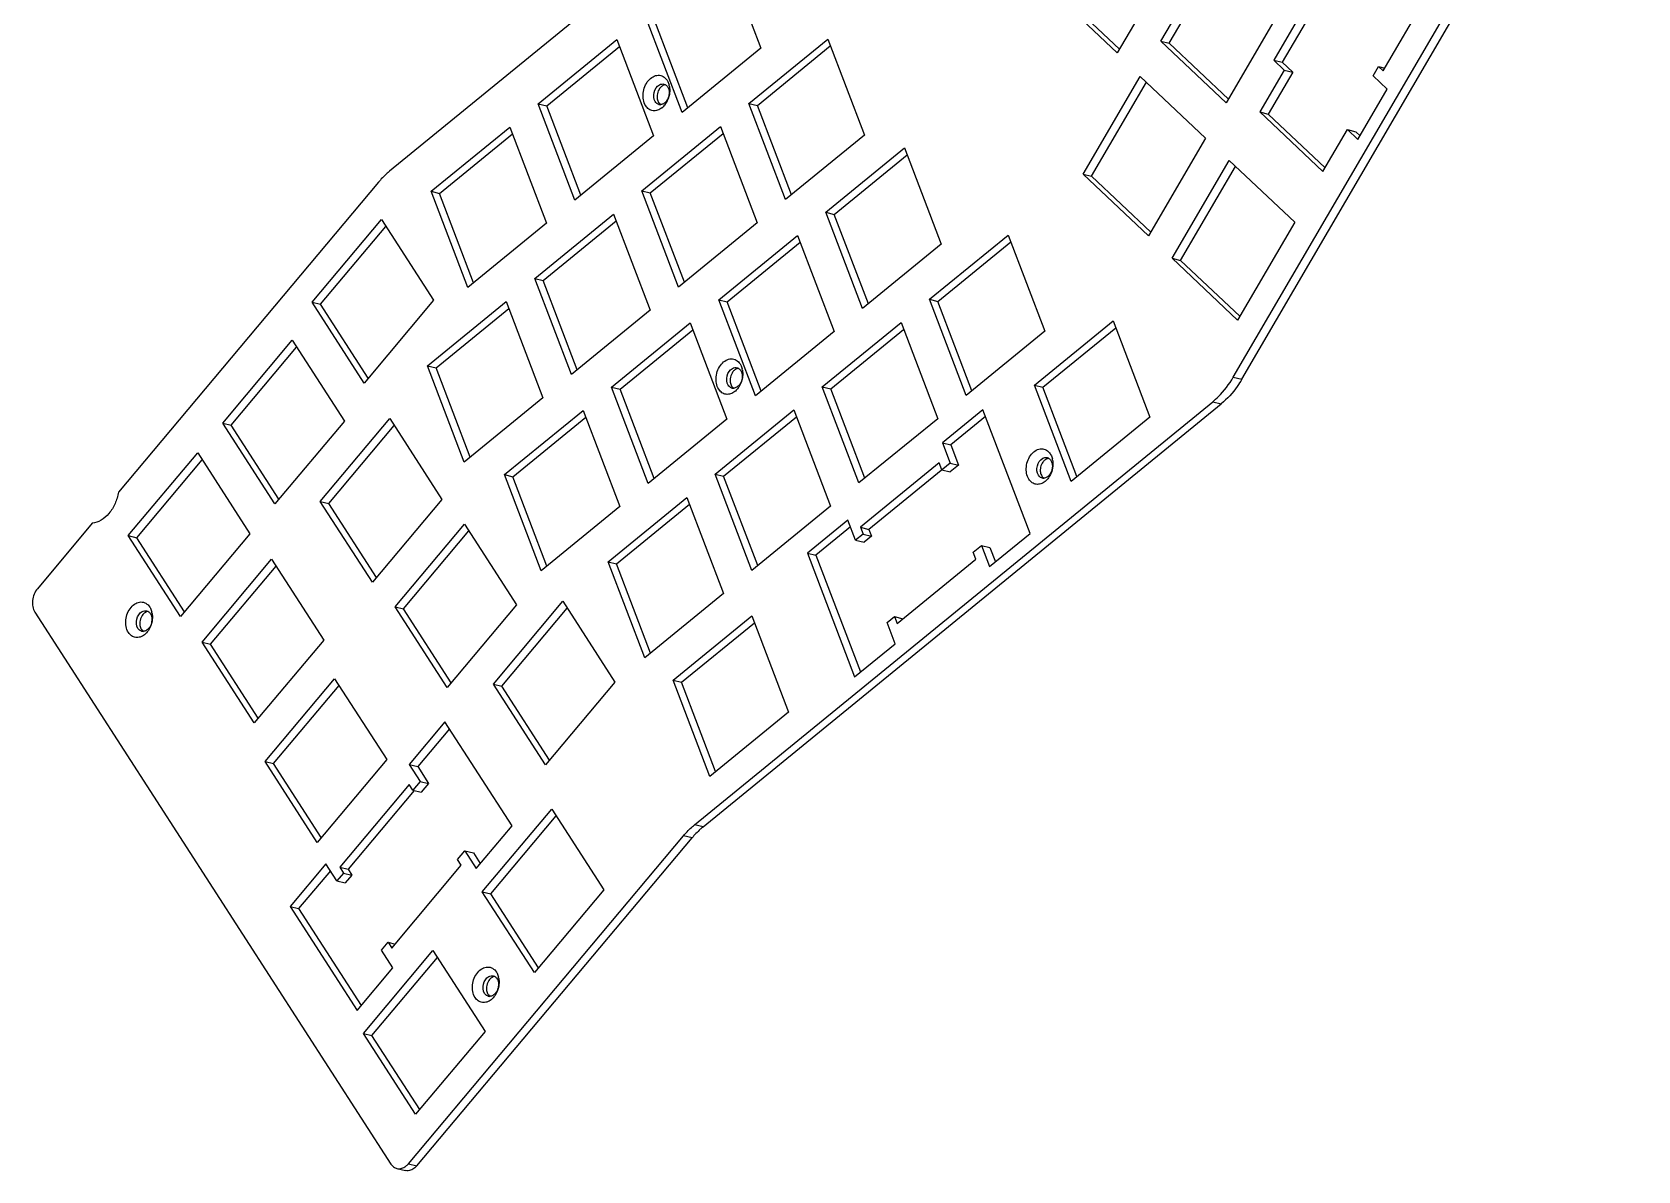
# Model space of a CAD drawing. Header units: millimetres. Extents: x 1368 to 3968, y 1434 to 1891.
# Drawn here: x 2739.1 to 2930.8, y 1572.7 to 1708.6 of the extents above; entities that cross this region are included whole.
import ezdxf

# ---------------------------------------------------------------- set-up
doc = ezdxf.new("R2010")
doc.units = ezdxf.units.MM
doc.header["$LTSCALE"] = 30.734
doc.layers.get('0').update_dxf_attribs({"linetype": 'CONTINUOUS'})

msp = doc.modelspace()

# ---------------------------------------------------------------- linework, layer by layer
at = {"color": 7, "linetype": 'Continuous'}
for p, q in [((2882.48322, 1667.39154), (2929.75845, 1748.36947)), ((2883.49161, 1667.14271), (2930.76683, 1748.12064)), ((2834.46058, 1734.97879), (2781.78092, 1691.97105)), ((2873.83097, 1707.50629), (2880.64331, 1719.17519)), ((2821.7191, 1718.12645), (2826.09382, 1706.64758)), ((2875.44629, 1717.76097), (2868.63394, 1706.09208)), ((2874.83935, 1707.25746), (2881.3869, 1718.47278)), ((2900.35915, 1703.94222), (2907.17149, 1715.61111)), ((2868.63394, 1706.09208), (2860.82283, 1713.47064)), ((2868.89874, 1706.54566), (2861.83121, 1713.22181)), ((2888.45443, 1711.79662), (2881.64208, 1700.12773)), ((2816.6979, 1698.97674), (2812.32318, 1710.45561)), ((2817.39466, 1699.54557), (2813.33156, 1710.20678)), ((2890.8215, 1711.24198), (2887.31801, 1705.24083)), ((2891.56508, 1710.53957), (2888.32639, 1704.992)), ((2799.53801, 1700.01778), (2808.93393, 1707.68863)), ((2808.93393, 1707.68863), (2813.30865, 1696.20975)), ((2824.68529, 1700.06875), (2834.08121, 1707.7396)), ((2834.08121, 1707.7396), (2838.45593, 1696.26072)), ((2873.83097, 1707.50629), (2874.83935, 1707.25746)), ((2881.64208, 1700.12773), (2873.83097, 1707.50629)), ((2800.5464, 1699.76895), (2809.24555, 1706.87096)), ((2826.09382, 1706.64758), (2816.6979, 1698.97674)), ((2825.69367, 1699.81992), (2834.39283, 1706.92193)), ((2881.90688, 1700.58131), (2874.83935, 1707.25746)), ((2888.57336, 1704.05499), (2885.65379, 1699.05404)), ((2889.58175, 1703.80616), (2886.66217, 1698.80521)), ((2887.31801, 1705.24083), (2888.32639, 1704.992)), ((2887.31801, 1705.24083), (2888.57336, 1704.05499)), ((2888.32639, 1704.992), (2889.58175, 1703.80616)), ((2888.57336, 1704.05499), (2889.58175, 1703.80616)), ((2899.15786, 1703.36726), (2899.80121, 1704.46926)), ((2899.80121, 1704.46926), (2900.55784, 1704.28255)), ((2899.80121, 1704.46926), (2900.35915, 1703.94222)), ((2864.56131, 1691.62826), (2871.37366, 1703.29715)), ((2865.5697, 1691.37942), (2872.11724, 1702.59474)), ((2871.37366, 1703.29715), (2879.18477, 1695.91859)), ((2897.36087, 1695.75411), (2900.86436, 1701.75526)), ((2900.86436, 1701.75526), (2899.15786, 1703.36726)), ((2803.91273, 1688.53891), (2799.53801, 1700.01778)), ((2799.53801, 1700.01778), (2800.5464, 1699.76895)), ((2829.06001, 1688.58988), (2824.68529, 1700.06875)), ((2824.68529, 1700.06875), (2825.69367, 1699.81992)), ((2829.75677, 1689.15872), (2825.69367, 1699.81992)), ((2804.60949, 1689.10775), (2800.5464, 1699.76895)), ((2885.65379, 1699.05404), (2886.66217, 1698.80521)), ((2885.65379, 1699.05404), (2893.18593, 1691.93899)), ((2886.66217, 1698.80521), (2893.45073, 1692.39257)), ((2786.75284, 1689.57996), (2796.14876, 1697.2508)), ((2787.76123, 1689.33113), (2796.46039, 1696.43313)), ((2796.14876, 1697.2508), (2800.52349, 1685.77193)), ((2813.30865, 1696.20975), (2803.91273, 1688.53891)), ((2811.90012, 1689.63093), (2821.29604, 1697.30177)), ((2812.90851, 1689.3821), (2821.60766, 1696.4841)), ((2821.29604, 1697.30177), (2825.67076, 1685.8229)), ((2838.45593, 1696.26072), (2829.06001, 1688.58988)), ((2893.18593, 1691.93899), (2896.10551, 1696.93995)), ((2896.10551, 1696.93995), (2897.1139, 1696.69112)), ((2896.10551, 1696.93995), (2897.36087, 1695.75411)), ((2897.1139, 1696.69112), (2897.62567, 1696.20769)), ((2833.85949, 1687.07929), (2843.25542, 1694.75014)), ((2843.25542, 1694.75014), (2847.63014, 1683.27126)), ((2879.18477, 1695.91859), (2872.37242, 1684.24969)), ((2834.86788, 1686.83046), (2843.56704, 1693.93247)), ((2875.19002, 1681.58816), (2882.00237, 1693.25706)), ((2876.19841, 1681.33933), (2882.74595, 1692.55465)), ((2882.00237, 1693.25706), (2889.81348, 1685.8785)), ((2780.46106, 1690.66132), (2749.42728, 1653.67669)), ((2872.37242, 1684.24969), (2864.56131, 1691.62826)), ((2864.56131, 1691.62826), (2865.5697, 1691.37942)), ((2872.63723, 1684.70327), (2865.5697, 1691.37942)), ((2791.12756, 1678.10109), (2786.75284, 1689.57996)), ((2786.75284, 1689.57996), (2787.76123, 1689.33113)), ((2791.82433, 1678.66993), (2787.76123, 1689.33113)), ((2816.27484, 1678.15206), (2811.90012, 1689.63093)), ((2811.90012, 1689.63093), (2812.90851, 1689.3821)), ((2816.9716, 1678.7209), (2812.90851, 1689.3821)), ((2799.11495, 1679.19311), (2808.51088, 1686.86395)), ((2808.51088, 1686.86395), (2812.8856, 1675.38508)), ((2838.23422, 1675.60042), (2833.85949, 1687.07929)), ((2833.85949, 1687.07929), (2834.86788, 1686.83046)), ((2838.93098, 1676.16926), (2834.86788, 1686.83046)), ((2772.53604, 1676.34208), (2780.82469, 1686.22011)), ((2773.54443, 1676.09325), (2781.35375, 1685.40004)), ((2780.82469, 1686.22011), (2787.04722, 1676.57486)), ((2800.52349, 1685.77193), (2791.12756, 1678.10109)), ((2800.12334, 1678.94427), (2808.8225, 1686.04628)), ((2825.67076, 1685.8229), (2816.27484, 1678.15206)), ((2889.81348, 1685.8785), (2883.00113, 1674.2096)), ((2821.07433, 1676.64147), (2830.47025, 1684.31231)), ((2822.08271, 1676.39264), (2830.78187, 1683.49464)), ((2830.47025, 1684.31231), (2834.84497, 1672.83344)), ((2847.63014, 1683.27126), (2838.23422, 1675.60042)), ((2846.22159, 1676.69242), (2855.61751, 1684.36327)), ((2847.22997, 1676.44359), (2855.92913, 1683.5456)), ((2855.61751, 1684.36327), (2859.99223, 1672.88439)), ((2875.19002, 1681.58816), (2876.19841, 1681.33933)), ((2883.00113, 1674.2096), (2875.19002, 1681.58816)), ((2883.26593, 1674.66318), (2876.19841, 1681.33933)), ((2803.48967, 1667.71423), (2799.11495, 1679.19311)), ((2799.11495, 1679.19311), (2800.12334, 1678.94427)), ((2804.18644, 1668.28307), (2800.12334, 1678.94427)), ((2778.75856, 1666.69683), (2772.53604, 1676.34208)), ((2772.53604, 1676.34208), (2773.54443, 1676.09325)), ((2779.23789, 1667.26807), (2773.54443, 1676.09325)), ((2787.04722, 1676.57486), (2778.75856, 1666.69683)), ((2786.32979, 1668.75527), (2795.72571, 1676.42611)), ((2787.33818, 1668.50644), (2796.03733, 1675.60844)), ((2795.72571, 1676.42611), (2800.10043, 1664.94724)), ((2812.8856, 1675.38508), (2803.48967, 1667.71423)), ((2825.44905, 1665.1626), (2821.07433, 1676.64147)), ((2821.07433, 1676.64147), (2822.08271, 1676.39264)), ((2826.14581, 1665.73144), (2822.08271, 1676.39264)), ((2846.22159, 1676.69242), (2847.22997, 1676.44359)), ((2850.59631, 1665.21355), (2846.22159, 1676.69242)), ((2851.29307, 1665.78239), (2847.22997, 1676.44359)), ((2808.28916, 1666.20364), (2817.68508, 1673.87449)), ((2809.29755, 1665.95481), (2817.99671, 1673.05682)), ((2817.68508, 1673.87449), (2822.0598, 1662.39561)), ((2833.43642, 1666.2546), (2842.83234, 1673.92544)), ((2834.44481, 1666.00577), (2843.14396, 1673.10777)), ((2842.83234, 1673.92544), (2847.20706, 1662.44657)), ((2858.74574, 1666.43786), (2868.14166, 1674.1087)), ((2859.75413, 1666.18903), (2868.45329, 1673.29103)), ((2868.14166, 1674.1087), (2872.51638, 1662.62983)), ((2761.88425, 1661.92949), (2770.1729, 1671.80752)), ((2770.1729, 1671.80752), (2776.39543, 1662.16227)), ((2834.84497, 1672.83344), (2825.44905, 1665.1626)), ((2859.99223, 1672.88439), (2850.59631, 1665.21355)), ((2762.89264, 1661.68066), (2770.70196, 1670.98745)), ((2790.70451, 1657.2764), (2786.32979, 1668.75527)), ((2786.32979, 1668.75527), (2787.33818, 1668.50644)), ((2791.40127, 1657.84524), (2787.33818, 1668.50644)), ((2882.48322, 1667.39154), (2883.49161, 1667.14271)), ((2812.66388, 1654.72477), (2808.28916, 1666.20364)), ((2808.28916, 1666.20364), (2809.29755, 1665.95481)), ((2813.36065, 1655.29361), (2809.29755, 1665.95481)), ((2833.43642, 1666.2546), (2834.44481, 1666.00577)), ((2837.81114, 1654.77573), (2833.43642, 1666.2546)), ((2838.5079, 1655.34457), (2834.44481, 1666.00577)), ((2858.74574, 1666.43786), (2859.75413, 1666.18903)), ((2863.12046, 1654.95899), (2858.74574, 1666.43786)), ((2863.81722, 1655.52783), (2859.75413, 1666.18903)), ((2800.10043, 1664.94724), (2790.70451, 1657.2764)), ((2795.50399, 1655.76582), (2804.89991, 1663.43666)), ((2804.89991, 1663.43666), (2809.27463, 1651.95779)), ((2818.20241, 1613.98773), (2880.02865, 1664.46274)), ((2819.2108, 1613.7389), (2881.03704, 1664.21391)), ((2820.65125, 1655.81678), (2830.04718, 1663.48762)), ((2830.04718, 1663.48762), (2834.4219, 1652.00874)), ((2852.59733, 1663.50537), (2847.76514, 1659.56036)), ((2858.22197, 1648.74682), (2852.59733, 1663.50537)), ((2880.02865, 1664.46274), (2881.03704, 1664.21391)), ((2768.10677, 1652.28424), (2761.88425, 1661.92949)), ((2761.88425, 1661.92949), (2762.89264, 1661.68066)), ((2768.5861, 1652.85548), (2762.89264, 1661.68066)), ((2776.39543, 1662.16227), (2768.10677, 1652.28424)), ((2773.51878, 1652.57988), (2781.80743, 1662.45791)), ((2774.52716, 1652.33105), (2782.33649, 1661.63784)), ((2781.80743, 1662.45791), (2788.02995, 1652.81266)), ((2796.51238, 1655.51699), (2805.21153, 1662.61899)), ((2822.0598, 1662.39561), (2812.66388, 1654.72477)), ((2821.65964, 1655.56794), (2830.3588, 1662.66995)), ((2847.20706, 1662.44657), (2837.81114, 1654.77573)), ((2852.90896, 1662.6877), (2848.77353, 1659.31153)), ((2872.51638, 1662.62983), (2863.12046, 1654.95899)), ((2847.76514, 1659.56036), (2848.77353, 1659.31153)), ((2847.76514, 1659.56036), (2848.68428, 1657.14864)), ((2750.60576, 1648.48831), (2758.89441, 1658.36634)), ((2758.89441, 1658.36634), (2765.11694, 1648.72109)), ((2848.77353, 1659.31153), (2849.69266, 1656.89981)), ((2751.61415, 1648.23948), (2759.42347, 1657.54627)), ((2799.87871, 1644.28694), (2795.50399, 1655.76582)), ((2795.50399, 1655.76582), (2796.51238, 1655.51699)), ((2820.65125, 1655.81678), (2821.65964, 1655.56794)), ((2825.02597, 1644.3379), (2820.65125, 1655.81678)), ((2847.37995, 1657.15882), (2837.98403, 1649.48798)), ((2848.68428, 1657.14864), (2838.99242, 1649.23915)), ((2847.69243, 1656.3389), (2847.37995, 1657.15882)), ((2847.69243, 1656.3389), (2848.70082, 1656.09007)), ((2848.68428, 1657.14864), (2849.69266, 1656.89981)), ((2849.69266, 1656.89981), (2848.70082, 1656.09007)), ((2800.57547, 1644.85578), (2796.51238, 1655.51699)), ((2825.72274, 1644.90674), (2821.65964, 1655.56794)), ((2779.7413, 1642.93463), (2773.51878, 1652.57988)), ((2773.51878, 1652.57988), (2774.52716, 1652.33105)), ((2780.22063, 1643.50587), (2774.52716, 1652.33105)), ((2788.02995, 1652.81266), (2779.7413, 1642.93463)), ((2809.27463, 1651.95779), (2799.87871, 1644.28694)), ((2807.86609, 1645.37895), (2817.26201, 1653.04979)), ((2808.87447, 1645.13012), (2817.57363, 1652.23212)), ((2817.26201, 1653.04979), (2821.63673, 1641.57092)), ((2834.4219, 1652.00874), (2825.02597, 1644.3379)), ((2746.31189, 1649.96392), (2739.76158, 1642.15756)), ((2836.49004, 1650.35535), (2831.65785, 1646.41035)), ((2837.40917, 1647.94363), (2836.49004, 1650.35535)), ((2756.82829, 1638.84306), (2750.60576, 1648.48831)), ((2750.60576, 1648.48831), (2751.61415, 1648.23948)), ((2757.30761, 1639.4143), (2751.61415, 1648.23948)), ((2765.11694, 1648.72109), (2756.82829, 1638.84306)), ((2782.44173, 1639.99874), (2790.73038, 1649.87677)), ((2783.45012, 1639.74991), (2791.25944, 1649.0567)), ((2790.73038, 1649.87677), (2796.95291, 1640.23153)), ((2836.80166, 1649.53768), (2832.66623, 1646.16152)), ((2838.29651, 1648.66806), (2837.40917, 1647.94363)), ((2837.98403, 1649.48798), (2838.99242, 1649.23915)), ((2837.98403, 1649.48798), (2838.29651, 1648.66806)), ((2838.29651, 1648.66806), (2839.3049, 1648.41923)), ((2839.3049, 1648.41923), (2838.41755, 1647.6948)), ((2838.99242, 1649.23915), (2839.3049, 1648.41923)), ((2853.38979, 1644.80181), (2858.22197, 1648.74682)), ((2831.65785, 1646.41035), (2832.66623, 1646.16152)), ((2831.65785, 1646.41035), (2837.28249, 1631.6518)), ((2832.66623, 1646.16152), (2837.97925, 1632.22064)), ((2837.40917, 1647.94363), (2838.41755, 1647.6948)), ((2851.44219, 1646.49987), (2852.43404, 1647.30961)), ((2851.75467, 1645.67995), (2851.44219, 1646.49987)), ((2852.43404, 1647.30961), (2853.44242, 1647.06078)), ((2852.43404, 1647.30961), (2853.38979, 1644.80181)), ((2853.44242, 1647.06078), (2854.08655, 1645.37065)), ((2759.42807, 1635.78723), (2767.71672, 1645.66526)), ((2760.43645, 1635.5384), (2768.24578, 1644.84519)), ((2767.71672, 1645.66526), (2773.93924, 1636.02001)), ((2812.24081, 1633.90008), (2807.86609, 1645.37895)), ((2807.86609, 1645.37895), (2808.87447, 1645.13012)), ((2812.93757, 1634.46892), (2808.87447, 1645.13012)), ((2842.35875, 1638.00911), (2851.75467, 1645.67995)), ((2794.18281, 1630.77612), (2802.47147, 1640.65416)), ((2802.47147, 1640.65416), (2808.69399, 1631.00891)), ((2821.63673, 1641.57092), (2812.24081, 1633.90008)), ((2739.46642, 1639.36852), (2781.96181, 1573.49836)), ((2788.66425, 1630.35349), (2782.44173, 1639.99874)), ((2782.44173, 1639.99874), (2783.45012, 1639.74991)), ((2789.14358, 1630.92473), (2783.45012, 1639.74991)), ((2796.95291, 1640.23153), (2788.66425, 1630.35349)), ((2795.1912, 1630.52729), (2803.00053, 1639.83408)), ((2815.6296, 1631.23788), (2825.02553, 1638.90872)), ((2825.02553, 1638.90872), (2829.40025, 1627.42985)), ((2841.15893, 1638.1046), (2842.04627, 1638.82903)), ((2842.04627, 1638.82903), (2843.05466, 1638.5802)), ((2842.04627, 1638.82903), (2842.35875, 1638.00911)), ((2816.63799, 1630.98905), (2825.33715, 1638.09105)), ((2842.11468, 1635.5968), (2841.15893, 1638.1046)), ((2765.65059, 1626.14198), (2759.42807, 1635.78723)), ((2759.42807, 1635.78723), (2760.43645, 1635.5384)), ((2766.12992, 1626.71322), (2760.43645, 1635.5384)), ((2773.93924, 1636.02001), (2765.65059, 1626.14198)), ((2837.28249, 1631.6518), (2842.11468, 1635.5968)), ((2766.94787, 1621.53388), (2775.23652, 1631.41191)), ((2775.23652, 1631.41191), (2781.45905, 1621.76666)), ((2808.69399, 1631.00891), (2800.40534, 1621.13088)), ((2815.6296, 1631.23788), (2816.63799, 1630.98905)), ((2820.00432, 1619.75901), (2815.6296, 1631.23788)), ((2820.70109, 1620.32785), (2816.63799, 1630.98905)), ((2767.95626, 1621.28505), (2775.76558, 1630.59184)), ((2800.40534, 1621.13088), (2794.18281, 1630.77612)), ((2794.18281, 1630.77612), (2795.1912, 1630.52729)), ((2800.88466, 1621.70212), (2795.1912, 1630.52729)), ((2829.40025, 1627.42985), (2820.00432, 1619.75901)), ((2788.40468, 1626.25589), (2784.14194, 1621.17576)), ((2788.93374, 1625.43582), (2785.15033, 1620.92693)), ((2796.40506, 1613.85485), (2788.40468, 1626.25589)), ((2773.17039, 1611.88863), (2766.94787, 1621.53388)), ((2766.94787, 1621.53388), (2767.95626, 1621.28505)), ((2773.64972, 1612.45987), (2767.95626, 1621.28505)), ((2781.45905, 1621.76666), (2773.17039, 1611.88863)), ((2784.14194, 1621.17576), (2785.4493, 1619.14928)), ((2784.14194, 1621.17576), (2785.15033, 1620.92693)), ((2785.15033, 1620.92693), (2786.45768, 1618.90045)), ((2784.12987, 1618.7955), (2775.84122, 1608.91747)), ((2784.73557, 1618.06676), (2776.84961, 1608.66863)), ((2784.57434, 1618.10655), (2784.12987, 1618.7955)), ((2785.4493, 1619.14928), (2784.57434, 1618.10655)), ((2784.57434, 1618.10655), (2785.58273, 1617.85772)), ((2785.4493, 1619.14928), (2786.45768, 1618.90045)), ((2786.45768, 1618.90045), (2785.58273, 1617.85772)), ((2792.86337, 1605.98858), (2801.15202, 1615.86661)), ((2801.15202, 1615.86661), (2807.37455, 1606.22136)), ((2792.14233, 1608.77472), (2796.40506, 1613.85485)), ((2793.87176, 1605.73975), (2801.68108, 1615.04654)), ((2819.2108, 1613.7389), (2818.20241, 1613.98773)), ((2784.03483, 1573.53161), (2816.88255, 1612.678)), ((2785.04322, 1573.28278), (2817.89094, 1612.42917)), ((2817.89094, 1612.42917), (2816.88255, 1612.678)), ((2789.90793, 1609.83919), (2790.78289, 1610.88193)), ((2790.3524, 1609.15025), (2789.90793, 1609.83919)), ((2790.78289, 1610.88193), (2792.14233, 1608.77472)), ((2790.78289, 1610.88193), (2791.79128, 1610.6331)), ((2791.79128, 1610.6331), (2792.62166, 1609.34596)), ((2774.19556, 1609.32212), (2769.93282, 1604.24199)), ((2774.72462, 1608.50205), (2770.94121, 1603.99316)), ((2775.50291, 1607.29565), (2774.19556, 1609.32212)), ((2776.28569, 1608.22852), (2775.50291, 1607.29565)), ((2775.84122, 1608.91747), (2776.28569, 1608.22852)), ((2775.84122, 1608.91747), (2776.84961, 1608.66863)), ((2776.28569, 1608.22852), (2777.29407, 1607.97969)), ((2777.29407, 1607.97969), (2776.5113, 1607.04682)), ((2776.84961, 1608.66863), (2777.29407, 1607.97969)), ((2782.06374, 1599.27222), (2790.3524, 1609.15025)), ((2775.50291, 1607.29565), (2776.5113, 1607.04682)), ((2792.86337, 1605.98858), (2793.87176, 1605.73975)), ((2799.08589, 1596.34333), (2792.86337, 1605.98858)), ((2807.37455, 1606.22136), (2799.08589, 1596.34333)), ((2769.93282, 1604.24199), (2777.93321, 1591.84095)), ((2769.93282, 1604.24199), (2770.94121, 1603.99316)), ((2770.94121, 1603.99316), (2778.41254, 1592.41219)), ((2799.56522, 1596.91457), (2793.87176, 1605.73975)), ((2778.68385, 1589.09009), (2786.97251, 1598.96812)), ((2780.83651, 1599.02829), (2781.61928, 1599.96116)), ((2782.19595, 1596.92108), (2780.83651, 1599.02829)), ((2781.61928, 1599.96116), (2782.46643, 1599.75212)), ((2781.61928, 1599.96116), (2782.06374, 1599.27222)), ((2786.97251, 1598.96812), (2793.19503, 1589.32287)), ((2777.93321, 1591.84095), (2782.19595, 1596.92108)), ((2779.69224, 1588.84126), (2787.50157, 1598.14805)), ((2784.90638, 1579.44484), (2778.68385, 1589.09009)), ((2778.68385, 1589.09009), (2779.69224, 1588.84126)), ((2785.38571, 1580.01608), (2779.69224, 1588.84126)), ((2793.19503, 1589.32287), (2784.90638, 1579.44484)), ((2784.03483, 1573.53161), (2785.04322, 1573.28278)), ((2782.66675, 1572.96775), (2783.67514, 1572.71892))]:
    msp.add_line(p, q, dxfattribs=at)
for centre, radius, start, end in [((2812.88193, 1701.67927), 2.33731, 9.6079978, 13.6041327), ((2814.09422, 1700.5913), 0.66301, 256.2151249, 270.9447671), ((2814.09387, 1700.61375), 0.68545, 270.9428135, 274.2255193), ((2813.0724, 1701.05491), 1.94565, 308.5812623, 311.0796206), ((2821.59953, 1667.83774), 2.33731, 9.6079978, 13.6041327), ((2822.81181, 1666.74977), 0.66301, 256.2151249, 270.9447671), ((2822.81146, 1666.77221), 0.68545, 270.9428135, 274.2255193), ((2821.78999, 1667.21337), 1.94565, 308.5812623, 311.0796206), ((2858.61658, 1657.09991), 2.33731, 9.6079978, 13.6041327), ((2859.82886, 1656.01194), 0.66301, 256.2151249, 270.9447671), ((2859.82852, 1656.03439), 0.68545, 270.9428135, 274.2255193), ((2858.80704, 1656.47555), 1.94565, 308.5812623, 311.0796206), ((2751.14882, 1638.81973), 2.33731, 9.6079978, 13.6041327), ((2752.3611, 1637.73176), 0.66301, 256.2151249, 270.9447671), ((2752.36076, 1637.7542), 0.68545, 270.9428135, 274.2255193), ((2751.33928, 1638.19536), 1.94565, 308.5812623, 311.0796206), ((2792.51836, 1595.26163), 2.33731, 9.6079978, 13.6041327), ((2793.73064, 1594.17366), 0.66301, 256.2151249, 270.9447671), ((2793.7303, 1594.19611), 0.68545, 270.9428135, 274.2255193), ((2792.70882, 1594.63727), 1.94565, 308.5812623, 311.0796206)]:
    msp.add_arc(centre, radius, start, end, dxfattribs=at)
for points, knots in [([(2812.35777, 1699.79329), (2812.08272, 1700.21964), (2811.95762, 1701.07526), (2812.22086, 1702.10122), (2812.6255, 1702.79763), (2813.1834, 1703.28733), (2813.83984, 1703.48933), (2814.48339, 1703.32292), (2814.78677, 1703.00831), (2814.90357, 1702.82726)], [0, 0, 0, 0, 0.262749224, 0.407559172, 0.546975734, 0.672910007, 0.78395287, 0.88841999, 1, 1, 1, 1]), ([(2813.49565, 1700.27901), (2813.29399, 1700.59159), (2813.23781, 1701.41657), (2813.67968, 1702.11772), (2814.00563, 1702.29413)], [0, 0, 0, 0, 0.500911226, 1, 1, 1, 1]), ([(2814.08348, 1701.92263), (2814.03394, 1701.86359), (2813.85033, 1701.60257), (2813.74835, 1701.28665), (2813.7229, 1701.04675)], [0, 0, 0, 0, 0.242114612, 1, 1, 1, 1]), ([(2814.00563, 1702.29413), (2814.08818, 1702.33881), (2814.26283, 1702.40207), (2814.44992, 1702.3956), (2814.53517, 1702.37457)], [0, 0, 0, 0, 0.516681494, 1, 1, 1, 1]), ([(2814.40898, 1702.19459), (2814.37917, 1702.17846), (2814.25813, 1702.1041), (2814.15288, 1702.00534), (2814.08348, 1701.92263)], [0, 0, 0, 0, 0.238888781, 1, 1, 1, 1]), ([(2814.73041, 1702.29227), (2814.7033, 1702.29028), (2814.59165, 1702.27547), (2814.48398, 1702.23519), (2814.40898, 1702.19459)], [0, 0, 0, 0, 0.241682523, 1, 1, 1, 1]), ([(2814.90357, 1702.82726), (2814.93169, 1702.78368), (2815.04035, 1702.59594), (2815.11483, 1702.38924), (2815.15367, 1702.22904)], [0, 0, 0, 0, 0.239315922, 1, 1, 1, 1]), ([(2814.97576, 1702.04295), (2815.0132, 1701.98492), (2815.14732, 1701.71666), (2815.17603, 1701.40359), (2815.15186, 1701.17569)], [0, 0, 0, 0, 0.231545936, 1, 1, 1, 1]), ([(2815.18646, 1702.06938), (2815.194, 1702.02495), (2815.21969, 1701.84296), (2815.22571, 1701.65831), (2815.22, 1701.51976)], [0, 0, 0, 0, 0.245316706, 1, 1, 1, 1]), ([(2814.28575, 1699.53394), (2814.13197, 1699.4113), (2813.79859, 1699.21899), (2813.23343, 1699.15617), (2812.71152, 1699.36077), (2812.4592, 1699.63607), (2812.35777, 1699.79329)], [0, 0, 0, 0, 0.266958146, 0.509260571, 0.746061021, 1, 1, 1, 1]), ([(2813.75034, 1700.02503), (2813.72547, 1700.04018), (2813.62656, 1700.10934), (2813.54517, 1700.20224), (2813.49565, 1700.27901)], [0, 0, 0, 0, 0.241714173, 1, 1, 1, 1]), ([(2813.7229, 1701.04675), (2813.71682, 1700.9894), (2813.70478, 1700.76872), (2813.73876, 1700.544), (2813.79504, 1700.39061)], [0, 0, 0, 0, 0.260880806, 1, 1, 1, 1]), ([(2813.899, 1700.17948), (2813.91681, 1700.15188), (2813.99048, 1700.0498), (2814.08733, 1699.96352), (2814.16795, 1699.91706)], [0, 0, 0, 0, 0.260923394, 1, 1, 1, 1]), ([(2814.79129, 1700.2998), (2814.70499, 1700.19695), (2814.51216, 1700.02423), (2814.26314, 1699.93891), (2814.14438, 1699.93015)], [0, 0, 0, 0, 0.529957568, 1, 1, 1, 1]), ([(2814.79271, 1700.11483), (2814.76138, 1700.0644), (2814.63364, 1699.87364), (2814.47922, 1699.70011), (2814.3509, 1699.58828)], [0, 0, 0, 0, 0.258607084, 1, 1, 1, 1]), ([(2815.15186, 1701.17569), (2815.14327, 1701.09463), (2815.08708, 1700.78134), (2814.94344, 1700.48112), (2814.79129, 1700.2998)], [0, 0, 0, 0, 0.256167381, 1, 1, 1, 1]), ([(2815.22, 1701.51976), (2815.2149, 1701.39603), (2815.16246, 1700.906), (2814.98721, 1700.42794), (2814.79271, 1700.11483)], [0, 0, 0, 0, 0.251478883, 1, 1, 1, 1]), ([(2781.78092, 1691.97105), (2781.66352, 1691.87521), (2781.19293, 1691.47083), (2780.76238, 1691.02042), (2780.46106, 1690.66132)], [0, 0, 0, 0, 0.244317442, 1, 1, 1, 1]), ([(2821.07537, 1665.95176), (2820.80031, 1666.3781), (2820.67521, 1667.23373), (2820.93845, 1668.25968), (2821.3431, 1668.95609), (2821.90099, 1669.4458), (2822.55743, 1669.64779), (2823.20098, 1669.48139), (2823.50436, 1669.16678), (2823.62117, 1668.98573)], [0, 0, 0, 0, 0.262749224, 0.407559172, 0.546975734, 0.672910007, 0.78395287, 0.88841999, 1, 1, 1, 1]), ([(2822.21324, 1666.43748), (2822.01158, 1666.75005), (2821.9554, 1667.57503), (2822.39728, 1668.27618), (2822.72323, 1668.45259)], [0, 0, 0, 0, 0.500911226, 1, 1, 1, 1]), ([(2822.4405, 1667.20521), (2822.43441, 1667.14787), (2822.42237, 1666.92718), (2822.45635, 1666.70247), (2822.51263, 1666.54907)], [0, 0, 0, 0, 0.260880806, 1, 1, 1, 1]), ([(2822.80107, 1668.08109), (2822.75153, 1668.02206), (2822.56792, 1667.76104), (2822.46594, 1667.44511), (2822.4405, 1667.20521)], [0, 0, 0, 0, 0.242114612, 1, 1, 1, 1]), ([(2822.72323, 1668.45259), (2822.80578, 1668.49727), (2822.98042, 1668.56054), (2823.16751, 1668.55406), (2823.25277, 1668.53303)], [0, 0, 0, 0, 0.516681494, 1, 1, 1, 1]), ([(2823.12657, 1668.35305), (2823.09676, 1668.33692), (2822.97573, 1668.26257), (2822.87048, 1668.16381), (2822.80107, 1668.08109)], [0, 0, 0, 0, 0.238888781, 1, 1, 1, 1]), ([(2823.44801, 1668.45074), (2823.4209, 1668.44874), (2823.30924, 1668.43394), (2823.20157, 1668.39365), (2823.12657, 1668.35305)], [0, 0, 0, 0, 0.241682523, 1, 1, 1, 1]), ([(2823.86946, 1667.33416), (2823.86086, 1667.2531), (2823.80467, 1666.9398), (2823.66103, 1666.63959), (2823.50889, 1666.45827)], [0, 0, 0, 0, 0.256167381, 1, 1, 1, 1]), ([(2823.93759, 1667.67823), (2823.9325, 1667.55449), (2823.88006, 1667.06447), (2823.70481, 1666.58641), (2823.5103, 1666.2733)], [0, 0, 0, 0, 0.251478883, 1, 1, 1, 1]), ([(2823.62117, 1668.98573), (2823.64928, 1668.94215), (2823.75795, 1668.7544), (2823.83242, 1668.54771), (2823.87127, 1668.3875)], [0, 0, 0, 0, 0.239315922, 1, 1, 1, 1]), ([(2823.69336, 1668.20141), (2823.73079, 1668.14338), (2823.86492, 1667.87512), (2823.89363, 1667.56206), (2823.86946, 1667.33416)], [0, 0, 0, 0, 0.231545936, 1, 1, 1, 1]), ([(2823.90406, 1668.22785), (2823.9116, 1668.18341), (2823.93728, 1668.00143), (2823.9433, 1667.81677), (2823.93759, 1667.67823)], [0, 0, 0, 0, 0.245316706, 1, 1, 1, 1]), ([(2880.02865, 1664.46274), (2880.26608, 1664.65658), (2881.21446, 1665.51488), (2881.99358, 1666.55283), (2882.48322, 1667.39154)], [0, 0, 0, 0, 0.23989198, 1, 1, 1, 1]), ([(2823.00335, 1665.69241), (2822.84956, 1665.56976), (2822.51619, 1665.37745), (2821.95103, 1665.31463), (2821.42911, 1665.51924), (2821.1768, 1665.79453), (2821.07537, 1665.95176)], [0, 0, 0, 0, 0.266958146, 0.509260571, 0.746061021, 1, 1, 1, 1]), ([(2822.46794, 1666.18349), (2822.44307, 1666.19864), (2822.34415, 1666.26781), (2822.26277, 1666.36071), (2822.21324, 1666.43748)], [0, 0, 0, 0, 0.241714173, 1, 1, 1, 1]), ([(2822.61659, 1666.33794), (2822.6344, 1666.31034), (2822.70807, 1666.20826), (2822.80492, 1666.12198), (2822.88554, 1666.07552)], [0, 0, 0, 0, 0.260923394, 1, 1, 1, 1]), ([(2823.50889, 1666.45827), (2823.42259, 1666.35542), (2823.22975, 1666.18269), (2822.98073, 1666.09738), (2822.86197, 1666.08862)], [0, 0, 0, 0, 0.529957568, 1, 1, 1, 1]), ([(2823.5103, 1666.2733), (2823.47897, 1666.22287), (2823.35123, 1666.03211), (2823.19681, 1665.85857), (2823.06849, 1665.74675)], [0, 0, 0, 0, 0.258607084, 1, 1, 1, 1]), ([(2883.49161, 1667.14271), (2883.32395, 1666.85552), (2882.63652, 1665.77894), (2881.76902, 1664.8115), (2881.03704, 1664.21391)], [0, 0, 0, 0, 0.260312226, 1, 1, 1, 1]), ([(2858.09242, 1655.21393), (2857.81737, 1655.64028), (2857.69227, 1656.4959), (2857.95551, 1657.52186), (2858.36015, 1658.21827), (2858.91804, 1658.70797), (2859.57449, 1658.90997), (2860.21803, 1658.74356), (2860.52142, 1658.42895), (2860.63822, 1658.2479)], [0, 0, 0, 0, 0.262749224, 0.407559172, 0.546975734, 0.672910007, 0.78395287, 0.88841999, 1, 1, 1, 1]), ([(2859.23029, 1655.69965), (2859.02864, 1656.01223), (2858.97245, 1656.83721), (2859.41433, 1657.53835), (2859.74028, 1657.71477)], [0, 0, 0, 0, 0.500911226, 1, 1, 1, 1]), ([(2859.74028, 1657.71477), (2859.82283, 1657.75945), (2859.99748, 1657.82271), (2860.18457, 1657.81624), (2860.26982, 1657.79521)], [0, 0, 0, 0, 0.516681494, 1, 1, 1, 1]), ([(2860.46506, 1657.71291), (2860.43795, 1657.71091), (2860.3263, 1657.69611), (2860.21863, 1657.65582), (2860.14362, 1657.61523)], [0, 0, 0, 0, 0.241682523, 1, 1, 1, 1]), ([(2860.63822, 1658.2479), (2860.66634, 1658.20432), (2860.775, 1658.01657), (2860.84948, 1657.80988), (2860.88832, 1657.64968)], [0, 0, 0, 0, 0.239315922, 1, 1, 1, 1]), ([(2859.45755, 1656.46739), (2859.45147, 1656.41004), (2859.43942, 1656.18936), (2859.47341, 1655.96464), (2859.52968, 1655.81125)], [0, 0, 0, 0, 0.260880806, 1, 1, 1, 1]), ([(2859.81812, 1657.34327), (2859.76859, 1657.28423), (2859.58498, 1657.02321), (2859.48299, 1656.70728), (2859.45755, 1656.46739)], [0, 0, 0, 0, 0.242114612, 1, 1, 1, 1]), ([(2860.14362, 1657.61523), (2860.11382, 1657.5991), (2859.99278, 1657.52474), (2859.88753, 1657.42598), (2859.81812, 1657.34327)], [0, 0, 0, 0, 0.238888781, 1, 1, 1, 1]), ([(2860.52594, 1655.72044), (2860.43964, 1655.61759), (2860.24681, 1655.44487), (2859.99779, 1655.35955), (2859.87902, 1655.35079)], [0, 0, 0, 0, 0.529957568, 1, 1, 1, 1]), ([(2860.88651, 1656.59633), (2860.87791, 1656.51527), (2860.82173, 1656.20198), (2860.67808, 1655.90176), (2860.52594, 1655.72044)], [0, 0, 0, 0, 0.256167381, 1, 1, 1, 1]), ([(2860.95465, 1656.9404), (2860.94955, 1656.81667), (2860.89711, 1656.32664), (2860.72186, 1655.84858), (2860.52736, 1655.53547)], [0, 0, 0, 0, 0.251478883, 1, 1, 1, 1]), ([(2860.71041, 1657.46359), (2860.74784, 1657.40556), (2860.88197, 1657.13729), (2860.91068, 1656.82423), (2860.88651, 1656.59633)], [0, 0, 0, 0, 0.231545936, 1, 1, 1, 1]), ([(2860.92111, 1657.49002), (2860.92865, 1657.44558), (2860.95434, 1657.2636), (2860.96035, 1657.07895), (2860.95465, 1656.9404)], [0, 0, 0, 0, 0.245316706, 1, 1, 1, 1]), ([(2860.0204, 1654.95458), (2859.86662, 1654.83194), (2859.53324, 1654.63963), (2858.96808, 1654.57681), (2858.44616, 1654.78141), (2858.19385, 1655.05671), (2858.09242, 1655.21393)], [0, 0, 0, 0, 0.266958146, 0.509260571, 0.746061021, 1, 1, 1, 1]), ([(2859.48499, 1655.44567), (2859.46012, 1655.46082), (2859.36121, 1655.52998), (2859.27982, 1655.62288), (2859.23029, 1655.69965)], [0, 0, 0, 0, 0.241714173, 1, 1, 1, 1]), ([(2859.63365, 1655.60012), (2859.65146, 1655.57251), (2859.72512, 1655.47044), (2859.82198, 1655.38416), (2859.90259, 1655.33769)], [0, 0, 0, 0, 0.260923394, 1, 1, 1, 1]), ([(2860.52736, 1655.53547), (2860.49603, 1655.48504), (2860.36829, 1655.29428), (2860.21386, 1655.12075), (2860.08555, 1655.00892)], [0, 0, 0, 0, 0.258607084, 1, 1, 1, 1]), ([(2749.42728, 1653.67669), (2749.35396, 1653.20673), (2749.09056, 1652.29966), (2748.38505, 1651.13122), (2747.44557, 1650.28448), (2746.68033, 1650.00299), (2746.31189, 1649.96392)], [0, 0, 0, 0, 0.276692298, 0.542397202, 0.784472386, 1, 1, 1, 1]), ([(2739.76158, 1642.15756), (2739.43687, 1641.77058), (2739.05312, 1640.81261), (2739.21055, 1639.76513), (2739.46642, 1639.36852)], [0, 0, 0, 0, 0.516979572, 1, 1, 1, 1]), ([(2750.62466, 1636.93375), (2750.34961, 1637.36009), (2750.22451, 1638.21571), (2750.48775, 1639.24167), (2750.89239, 1639.93808), (2751.45028, 1640.42778), (2752.10673, 1640.62978), (2752.75027, 1640.46338), (2753.05365, 1640.14877), (2753.17046, 1639.96772)], [0, 0, 0, 0, 0.262749224, 0.407559172, 0.546975734, 0.672910007, 0.78395287, 0.88841999, 1, 1, 1, 1]), ([(2751.76253, 1637.41947), (2751.56088, 1637.73204), (2751.50469, 1638.55702), (2751.94657, 1639.25817), (2752.27252, 1639.43458)], [0, 0, 0, 0, 0.500911226, 1, 1, 1, 1]), ([(2752.35036, 1639.06308), (2752.30083, 1639.00405), (2752.11722, 1638.74303), (2752.01523, 1638.4271), (2751.98979, 1638.1872)], [0, 0, 0, 0, 0.242114612, 1, 1, 1, 1]), ([(2752.27252, 1639.43458), (2752.35507, 1639.47926), (2752.52972, 1639.54253), (2752.71681, 1639.53605), (2752.80206, 1639.51502)], [0, 0, 0, 0, 0.516681494, 1, 1, 1, 1]), ([(2752.67586, 1639.33504), (2752.64606, 1639.31891), (2752.52502, 1639.24456), (2752.41977, 1639.1458), (2752.35036, 1639.06308)], [0, 0, 0, 0, 0.238888781, 1, 1, 1, 1]), ([(2752.9973, 1639.43273), (2752.97019, 1639.43073), (2752.85854, 1639.41592), (2752.75086, 1639.37564), (2752.67586, 1639.33504)], [0, 0, 0, 0, 0.241682523, 1, 1, 1, 1]), ([(2753.48689, 1638.66022), (2753.48179, 1638.53648), (2753.42935, 1638.04646), (2753.2541, 1637.5684), (2753.0596, 1637.25529)], [0, 0, 0, 0, 0.251478883, 1, 1, 1, 1]), ([(2753.17046, 1639.96772), (2753.19857, 1639.92413), (2753.30724, 1639.73639), (2753.38171, 1639.5297), (2753.42056, 1639.36949)], [0, 0, 0, 0, 0.239315922, 1, 1, 1, 1]), ([(2753.24265, 1639.1834), (2753.28008, 1639.12537), (2753.41421, 1638.85711), (2753.44292, 1638.54405), (2753.41875, 1638.31615)], [0, 0, 0, 0, 0.231545936, 1, 1, 1, 1]), ([(2753.45335, 1639.20984), (2753.46089, 1639.1654), (2753.48658, 1638.98342), (2753.49259, 1638.79876), (2753.48689, 1638.66022)], [0, 0, 0, 0, 0.245316706, 1, 1, 1, 1]), ([(2752.55264, 1636.6744), (2752.39886, 1636.55175), (2752.06548, 1636.35944), (2751.50032, 1636.29662), (2750.9784, 1636.50123), (2750.72609, 1636.77652), (2750.62466, 1636.93375)], [0, 0, 0, 0, 0.266958146, 0.509260571, 0.746061021, 1, 1, 1, 1]), ([(2752.01723, 1637.16548), (2751.99236, 1637.18063), (2751.89344, 1637.2498), (2751.81206, 1637.34269), (2751.76253, 1637.41947)], [0, 0, 0, 0, 0.241714173, 1, 1, 1, 1]), ([(2751.98979, 1638.1872), (2751.98371, 1638.12985), (2751.97166, 1637.90917), (2752.00565, 1637.68445), (2752.06192, 1637.53106)], [0, 0, 0, 0, 0.260880806, 1, 1, 1, 1]), ([(2752.16589, 1637.31993), (2752.1837, 1637.29233), (2752.25736, 1637.19025), (2752.35421, 1637.10397), (2752.43483, 1637.05751)], [0, 0, 0, 0, 0.260923394, 1, 1, 1, 1]), ([(2753.05818, 1637.44026), (2752.97188, 1637.33741), (2752.77905, 1637.16468), (2752.53002, 1637.07937), (2752.41126, 1637.07061)], [0, 0, 0, 0, 0.529957568, 1, 1, 1, 1]), ([(2753.0596, 1637.25529), (2753.02827, 1637.20486), (2752.90053, 1637.0141), (2752.7461, 1636.84056), (2752.61778, 1636.72873)], [0, 0, 0, 0, 0.258607084, 1, 1, 1, 1]), ([(2753.41875, 1638.31615), (2753.41015, 1638.23509), (2753.35397, 1637.92179), (2753.21032, 1637.62158), (2753.05818, 1637.44026)], [0, 0, 0, 0, 0.256167381, 1, 1, 1, 1]), ([(2816.88255, 1612.678), (2816.98456, 1612.79956), (2817.39364, 1613.2659), (2817.84483, 1613.6958), (2818.20241, 1613.98773)], [0, 0, 0, 0, 0.255821899, 1, 1, 1, 1]), ([(2819.2108, 1613.7389), (2819.0934, 1613.64305), (2818.6228, 1613.23867), (2818.19226, 1612.78827), (2817.89094, 1612.42917)], [0, 0, 0, 0, 0.244317442, 1, 1, 1, 1]), ([(2791.9942, 1593.37565), (2791.71915, 1593.802), (2791.59405, 1594.65762), (2791.85728, 1595.68358), (2792.26193, 1596.37999), (2792.81982, 1596.86969), (2793.47627, 1597.07169), (2794.11981, 1596.90528), (2794.42319, 1596.59067), (2794.54, 1596.40962)], [0, 0, 0, 0, 0.262749224, 0.407559172, 0.546975734, 0.672910007, 0.78395287, 0.88841999, 1, 1, 1, 1]), ([(2794.54, 1596.40962), (2794.56811, 1596.36604), (2794.67678, 1596.17829), (2794.75125, 1595.9716), (2794.7901, 1595.81139)], [0, 0, 0, 0, 0.239315922, 1, 1, 1, 1]), ([(2793.13207, 1593.86137), (2792.93042, 1594.17395), (2792.87423, 1594.99893), (2793.31611, 1595.70007), (2793.64206, 1595.87649)], [0, 0, 0, 0, 0.500911226, 1, 1, 1, 1]), ([(2793.35933, 1594.62911), (2793.35324, 1594.57176), (2793.3412, 1594.35108), (2793.37518, 1594.12636), (2793.43146, 1593.97296)], [0, 0, 0, 0, 0.260880806, 1, 1, 1, 1]), ([(2793.7199, 1595.50499), (2793.67036, 1595.44595), (2793.48675, 1595.18493), (2793.38477, 1594.869), (2793.35933, 1594.62911)], [0, 0, 0, 0, 0.242114612, 1, 1, 1, 1]), ([(2793.64206, 1595.87649), (2793.72461, 1595.92117), (2793.89926, 1595.98443), (2794.08634, 1595.97796), (2794.1716, 1595.95693)], [0, 0, 0, 0, 0.516681494, 1, 1, 1, 1]), ([(2794.0454, 1595.77695), (2794.0156, 1595.76082), (2793.89456, 1595.68646), (2793.78931, 1595.5877), (2793.7199, 1595.50499)], [0, 0, 0, 0, 0.238888781, 1, 1, 1, 1]), ([(2794.36684, 1595.87463), (2794.33973, 1595.87263), (2794.22807, 1595.85783), (2794.1204, 1595.81754), (2794.0454, 1595.77695)], [0, 0, 0, 0, 0.241682523, 1, 1, 1, 1]), ([(2794.78829, 1594.75805), (2794.77969, 1594.67699), (2794.72351, 1594.3637), (2794.57986, 1594.06348), (2794.42772, 1593.88216)], [0, 0, 0, 0, 0.256167381, 1, 1, 1, 1]), ([(2794.85642, 1595.10212), (2794.85133, 1594.97839), (2794.79889, 1594.48836), (2794.62364, 1594.0103), (2794.42913, 1593.69719)], [0, 0, 0, 0, 0.251478883, 1, 1, 1, 1]), ([(2794.61219, 1595.62531), (2794.64962, 1595.56728), (2794.78375, 1595.29901), (2794.81246, 1594.98595), (2794.78829, 1594.75805)], [0, 0, 0, 0, 0.231545936, 1, 1, 1, 1]), ([(2794.82289, 1595.65174), (2794.83043, 1595.6073), (2794.85611, 1595.42532), (2794.86213, 1595.24067), (2794.85642, 1595.10212)], [0, 0, 0, 0, 0.245316706, 1, 1, 1, 1]), ([(2793.92218, 1593.1163), (2793.7684, 1592.99366), (2793.43502, 1592.80135), (2792.86986, 1592.73853), (2792.34794, 1592.94313), (2792.09563, 1593.21843), (2791.9942, 1593.37565)], [0, 0, 0, 0, 0.266958146, 0.509260571, 0.746061021, 1, 1, 1, 1]), ([(2793.38677, 1593.60739), (2793.3619, 1593.62254), (2793.26298, 1593.6917), (2793.1816, 1593.7846), (2793.13207, 1593.86137)], [0, 0, 0, 0, 0.241714173, 1, 1, 1, 1]), ([(2793.53543, 1593.76184), (2793.55323, 1593.73423), (2793.6269, 1593.63216), (2793.72375, 1593.54587), (2793.80437, 1593.49941)], [0, 0, 0, 0, 0.260923394, 1, 1, 1, 1]), ([(2794.42772, 1593.88216), (2794.34142, 1593.77931), (2794.14859, 1593.60659), (2793.89956, 1593.52127), (2793.7808, 1593.51251)], [0, 0, 0, 0, 0.529957568, 1, 1, 1, 1]), ([(2794.42913, 1593.69719), (2794.39781, 1593.64676), (2794.27006, 1593.456), (2794.11564, 1593.28247), (2793.98732, 1593.17064)], [0, 0, 0, 0, 0.258607084, 1, 1, 1, 1]), ([(2781.96181, 1573.49836), (2782.04582, 1573.36813), (2782.24866, 1573.13827), (2782.52638, 1573.00237), (2782.66675, 1572.96774)], [0, 0, 0, 0, 0.517356084, 1, 1, 1, 1]), ([(2783.62542, 1573.16298), (2783.66261, 1573.18733), (2783.81237, 1573.29447), (2783.94512, 1573.4247), (2784.03483, 1573.53161)], [0, 0, 0, 0, 0.241546483, 1, 1, 1, 1]), ([(2782.66675, 1572.96774), (2782.8219, 1572.92947), (2783.1681, 1572.92765), (2783.48029, 1573.06798), (2783.62542, 1573.16298)], [0, 0, 0, 0, 0.479509278, 1, 1, 1, 1]), ([(2785.04322, 1573.28278), (2784.9076, 1573.12115), (2784.60521, 1572.84916), (2784.21595, 1572.71021), (2784.02926, 1572.69312)], [0, 0, 0, 0, 0.529510481, 1, 1, 1, 1])]:
    msp.add_open_spline(points, degree=3, knots=knots, dxfattribs=at)
for points in [[(2814.53517, 1702.37457), (2814.60474, 1702.35741), (2814.67221, 1702.32818), (2814.73266, 1702.28971)], [(2814.73266, 1702.28971), (2814.77579, 1702.26226), (2814.81606, 1702.22991), (2814.85268, 1702.19424)], [(2814.85268, 1702.19424), (2814.89925, 1702.14888), (2814.94052, 1702.09758), (2814.97576, 1702.04295)], [(2813.93624, 1699.94739), (2813.87104, 1699.96347), (2813.8077, 1699.9901), (2813.75034, 1700.02503)], [(2813.79504, 1700.39061), (2813.82205, 1700.31696), (2813.85647, 1700.2454), (2813.899, 1700.17948)], [(2823.25277, 1668.53303), (2823.32233, 1668.51587), (2823.38981, 1668.48664), (2823.45025, 1668.44817)], [(2823.45025, 1668.44817), (2823.49338, 1668.42072), (2823.53366, 1668.38837), (2823.57028, 1668.3527)], [(2823.57028, 1668.3527), (2823.61685, 1668.30734), (2823.65811, 1668.25604), (2823.69336, 1668.20141)], [(2822.65383, 1666.10586), (2822.58863, 1666.12194), (2822.52529, 1666.14856), (2822.46794, 1666.18349)], [(2822.51263, 1666.54907), (2822.53965, 1666.47543), (2822.57407, 1666.40386), (2822.61659, 1666.33794)], [(2860.26982, 1657.79521), (2860.33938, 1657.77805), (2860.40686, 1657.74882), (2860.46731, 1657.71035)], [(2860.46731, 1657.71035), (2860.51043, 1657.6829), (2860.55071, 1657.65055), (2860.58733, 1657.61488)], [(2859.52968, 1655.81125), (2859.5567, 1655.7376), (2859.59112, 1655.66604), (2859.63365, 1655.60012)], [(2860.58733, 1657.61488), (2860.6339, 1657.56951), (2860.67517, 1657.51821), (2860.71041, 1657.46359)], [(2859.67088, 1655.36803), (2859.60569, 1655.38411), (2859.54234, 1655.41074), (2859.48499, 1655.44567)], [(2752.80206, 1639.51502), (2752.87162, 1639.49786), (2752.9391, 1639.46863), (2752.99955, 1639.43016)], [(2752.99955, 1639.43016), (2753.04267, 1639.40271), (2753.08295, 1639.37036), (2753.11957, 1639.33469)], [(2753.11957, 1639.33469), (2753.16614, 1639.28933), (2753.20741, 1639.23803), (2753.24265, 1639.1834)], [(2752.20312, 1637.08784), (2752.13793, 1637.10393), (2752.07458, 1637.13055), (2752.01723, 1637.16548)], [(2752.06192, 1637.53106), (2752.08894, 1637.45741), (2752.12336, 1637.38585), (2752.16589, 1637.31993)], [(2794.1716, 1595.95693), (2794.24116, 1595.93977), (2794.30864, 1595.91054), (2794.36909, 1595.87207)], [(2794.36909, 1595.87207), (2794.41221, 1595.84462), (2794.45249, 1595.81227), (2794.48911, 1595.7766)], [(2794.48911, 1595.7766), (2794.53568, 1595.73123), (2794.57694, 1595.67993), (2794.61219, 1595.62531)], [(2793.57266, 1593.52975), (2793.50746, 1593.54583), (2793.44412, 1593.57246), (2793.38677, 1593.60739)], [(2793.43146, 1593.97296), (2793.45848, 1593.89932), (2793.4929, 1593.82776), (2793.53543, 1593.76184)], [(2784.02926, 1572.69312), (2783.9114, 1572.68234), (2783.79004, 1572.69056), (2783.67514, 1572.71891)]]:
    msp.add_open_spline(points, degree=3, dxfattribs=at)

doc.saveas('drawing.dxf')
